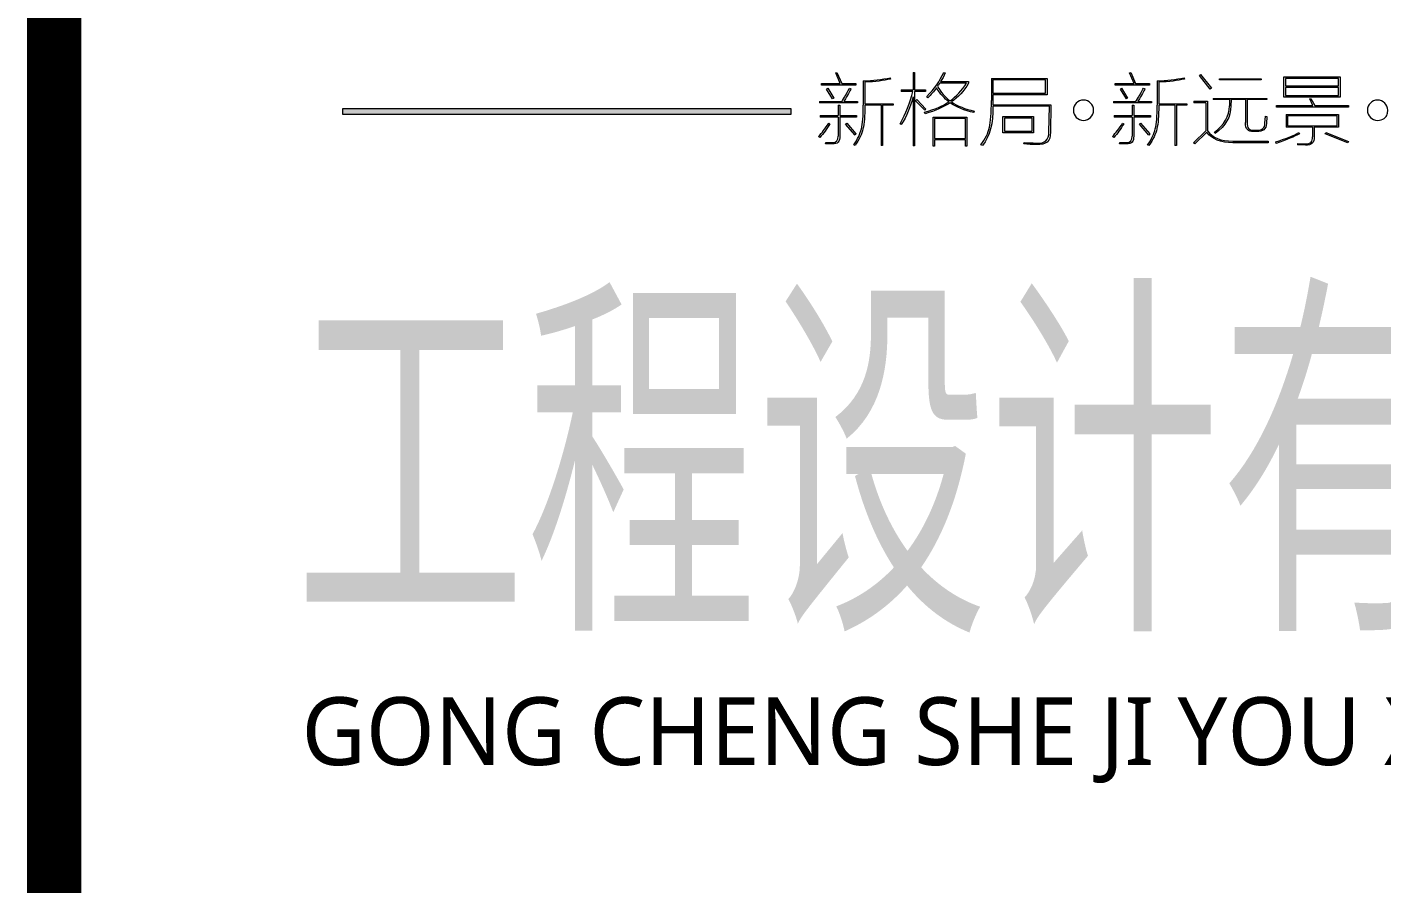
# Model space of a CAD drawing. Header units: inches. Extents: x -3272461 to -2504170, y 403793 to 1071042.
# Drawn here: x -2948588 to -2944994, y 543095 to 545368 of the extents above; entities that cross this region are included whole.
import ezdxf

# ---------------------------------------------------------------- set-up
doc = ezdxf.new("R2010")
doc.units = ezdxf.units.IN
doc.header["$LTSCALE"] = 1000
doc.header["$MEASUREMENT"] = 0
doc.layers.get('0').update_dxf_attribs({"lineweight": 18})
doc.layers.add('0-TK', color=4, linetype='Continuous', lineweight=18)
doc.layers.add('图层 1', color=7, linetype='Continuous', lineweight=18)
doc.styles.add('-黑体', font='', dxfattribs={"width": 0.7})
doc.styles.get('-黑体').set_extended_font_data('微软雅黑')

msp = doc.modelspace()

# ---------------------------------------------------------------- hatches: boundary and pattern name
msp.add_hatch(color=256).paths.add_polyline_path([(-2947751, 545152.3), (-2946562.4, 545152.3), (-2946562.4, 545136.3), (-2947751, 545136.3)], flags=0)

# ---------------------------------------------------------------- linework, layer by layer
at = {"lineweight": 9}
for p, q in [((-2946480.8, 545214.4), (-2946480.8, 545218.6)), ((-2946480.8, 545218.6), (-2946431.2, 545218.6)), ((-2946443, 545246.4), (-2946439.6, 545248)), ((-2946431.2, 545218.6), (-2946443, 545246.4)), ((-2946439.6, 545248), (-2946427, 545218.6)), ((-2946427, 545218.6), (-2946390, 545218.6)), ((-2946390, 545218.6), (-2946390, 545214.4)), ((-2946369.8, 545225.3), (-2946369.8, 545160.6)), ((-2946365.6, 545222), (-2946365.6, 545164.8)), ((-2946237.8, 545248), (-2946237.8, 545201.8)), ((-2946233.5, 545248), (-2946233.5, 545201.8)), ((-2946090.6, 545223.6), (-2946090.6, 545219.5)), ((-2946030, 545232.1), (-2946030, 545173.2)), ((-2945886.2, 545227.9), (-2946025.8, 545227.9)), ((-2946025.8, 545227.9), (-2946025.8, 545192.5)), ((-2945886.2, 545192.5), (-2945886.2, 545227.9)), ((-2945882, 545232.1), (-2945882, 545188.3)), ((-2945701.1, 545214.4), (-2945701.1, 545218.6)), ((-2945701.1, 545218.6), (-2945651.5, 545218.6)), ((-2945663.3, 545246.4), (-2945659.9, 545248)), ((-2945651.5, 545218.6), (-2945663.3, 545246.4)), ((-2945659.9, 545248), (-2945647.3, 545218.6)), ((-2945647.3, 545218.6), (-2945610.3, 545218.6)), ((-2945610.3, 545218.6), (-2945610.3, 545214.4)), ((-2945590.1, 545225.3), (-2945590.1, 545160.6)), ((-2945585.9, 545222), (-2945585.9, 545164.8)), ((-2945478.2, 545239.6), (-2945474.9, 545242.1)), ((-2945449.7, 545203.5), (-2945478.2, 545239.6)), ((-2945474.9, 545242.1), (-2945446.3, 545206)), ((-2945424.4, 545231.2), (-2945314.2, 545231.2)), ((-2945424.4, 545227.9), (-2945424.4, 545231.2)), ((-2945314.2, 545227.9), (-2945424.4, 545227.9)), ((-2945314.2, 545231.2), (-2945314.2, 545227.9)), ((-2945253.7, 545236.3), (-2945104.8, 545236.3)), ((-2945253.7, 545182.5), (-2945253.7, 545236.3)), ((-2945109, 545232.1), (-2945249.5, 545232.1)), ((-2945249.5, 545232.1), (-2945249.5, 545211.9)), ((-2945109, 545211.9), (-2945109, 545232.1)), ((-2945104.8, 545236.3), (-2945104.8, 545182.5)), ((-2946390, 545214.4), (-2946480.8, 545214.4)), ((-2946467.4, 545203.5), (-2946464, 545206)), ((-2946451.4, 545177.4), (-2946467.4, 545203.5)), ((-2946464, 545206), (-2946448.1, 545179.9)), ((-2946268.9, 545201.8), (-2946268.9, 545197.6)), ((-2946237.8, 545183.3), (-2946237.8, 545052.9)), ((-2946233.5, 545197.6), (-2946233.5, 545052.9)), ((-2946205, 545201.8), (-2946205, 545197.6)), ((-2946025.8, 545192.5), (-2945886.2, 545192.5)), ((-2946025.8, 545188.3), (-2946025.8, 545173.2)), ((-2945610.3, 545214.4), (-2945701.1, 545214.4)), ((-2945687.7, 545203.5), (-2945684.3, 545206)), ((-2945671.7, 545177.4), (-2945687.7, 545203.5)), ((-2945684.3, 545206), (-2945668.4, 545179.9)), ((-2945446.3, 545206), (-2945449.7, 545203.5)), ((-2945104.8, 545182.5), (-2945253.7, 545182.5)), ((-2945249.5, 545211.9), (-2945109, 545211.9)), ((-2945109, 545207.7), (-2945249.5, 545207.7)), ((-2945249.5, 545207.7), (-2945249.5, 545186.6)), ((-2945249.5, 545186.6), (-2945109, 545186.6)), ((-2945109, 545186.6), (-2945109, 545207.7)), ((-2946485.9, 545170.7), (-2946485.9, 545167.3)), ((-2946448.1, 545179.9), (-2946451.4, 545177.4)), ((-2946436.3, 545160.6), (-2946436.3, 545133.7)), ((-2946432.1, 545160.6), (-2946432.1, 545133.7)), ((-2946385, 545170.7), (-2946385, 545167.3)), ((-2946322.7, 545160.6), (-2946322.7, 545053.7)), ((-2946318.5, 545160.6), (-2946318.5, 545053.7)), ((-2946290.8, 545164.8), (-2946290.8, 545160.6)), ((-2946231, 545172.4), (-2946227.7, 545175.7)), ((-2946206.6, 545147.9), (-2946231, 545172.4)), ((-2946227.7, 545175.7), (-2946204.1, 545150.5)), ((-2946204.1, 545150.5), (-2946206.6, 545147.9)), ((-2946025.8, 545173.2), (-2946025.8, 545162.3)), ((-2945706.2, 545170.7), (-2945706.2, 545167.3)), ((-2945668.4, 545179.9), (-2945671.7, 545177.4)), ((-2945656.6, 545160.6), (-2945656.6, 545133.7)), ((-2945652.4, 545160.6), (-2945652.4, 545133.7)), ((-2945605.3, 545170.7), (-2945605.3, 545167.3)), ((-2945543, 545160.6), (-2945543, 545053.7)), ((-2945538.8, 545160.6), (-2945538.8, 545053.7)), ((-2945511.1, 545164.8), (-2945511.1, 545160.6)), ((-2945492.6, 545171.5), (-2945492.6, 545167.3)), ((-2945460.6, 545167.3), (-2945460.6, 545093.3)), ((-2945456.4, 545171.5), (-2945456.4, 545093.3)), ((-2945441.2, 545179.1), (-2945441.2, 545175.7)), ((-2945398.4, 545175.7), (-2945398.4, 545158.9)), ((-2945355.5, 545175.7), (-2945355.5, 545115.1)), ((-2945351.2, 545175.7), (-2945351.2, 545115.1)), ((-2945299.1, 545179.1), (-2945299.1, 545175.7)), ((-2945273.9, 545155.5), (-2945273.9, 545159.7)), ((-2945273.9, 545159.7), (-2945177.1, 545159.7)), ((-2945082.1, 545155.5), (-2945273.9, 545155.5)), ((-2945185.5, 545177.4), (-2945182.2, 545179.1)), ((-2945177.1, 545159.7), (-2945185.5, 545177.4)), ((-2945182.2, 545179.1), (-2945172.1, 545159.7)), ((-2945172.1, 545159.7), (-2945082.1, 545159.7)), ((-2945082.1, 545159.7), (-2945082.1, 545155.5)), ((-2946484.2, 545133.7), (-2946484.2, 545129.4)), ((-2946436.3, 545129.4), (-2946436.3, 545079)), ((-2946432.1, 545129.4), (-2946432.1, 545079)), ((-2946416.9, 545110.9), (-2946413.6, 545113.5)), ((-2946391.7, 545081.5), (-2946416.9, 545110.9)), ((-2946413.6, 545113.5), (-2946389.2, 545084.9)), ((-2946387.5, 545133.7), (-2946387.5, 545129.4)), ((-2946184.8, 545129.4), (-2946094.8, 545129.4)), ((-2946184.8, 545052.1), (-2946184.8, 545129.4)), ((-2946180.6, 545125.3), (-2946180.6, 545072.3)), ((-2946099, 545125.3), (-2946180.6, 545125.3)), ((-2946099, 545072.3), (-2946099, 545125.3)), ((-2946094.8, 545129.4), (-2946094.8, 545052.1)), ((-2945999.7, 545131.1), (-2945918.1, 545131.1)), ((-2945999.7, 545087.4), (-2945999.7, 545131.1)), ((-2945921.5, 545126.9), (-2945995.5, 545126.9)), ((-2945995.5, 545126.9), (-2945995.5, 545091.6)), ((-2945921.5, 545091.6), (-2945921.5, 545126.9)), ((-2945918.1, 545131.1), (-2945918.1, 545087.4)), ((-2945704.5, 545133.7), (-2945704.5, 545129.4)), ((-2945656.6, 545129.4), (-2945656.6, 545079)), ((-2945652.4, 545129.4), (-2945652.4, 545079)), ((-2945637.2, 545110.9), (-2945633.9, 545113.5)), ((-2945612, 545081.5), (-2945637.2, 545110.9)), ((-2945633.9, 545113.5), (-2945609.5, 545084.9)), ((-2945607.8, 545133.7), (-2945607.8, 545129.4)), ((-2945247.8, 545136.2), (-2945247.8, 545102.5)), ((-2945112.3, 545132.8), (-2945244.4, 545132.8)), ((-2945244.4, 545132.8), (-2945244.4, 545105.9)), ((-2945112.3, 545105.9), (-2945112.3, 545132.8)), ((-2945109, 545136.2), (-2945109, 545102.5)), ((-2946389.2, 545084.9), (-2946391.7, 545081.5)), ((-2945918.1, 545087.4), (-2945999.7, 545087.4)), ((-2945995.5, 545091.6), (-2945921.5, 545091.6)), ((-2945609.5, 545084.9), (-2945612, 545081.5)), ((-2945244.4, 545105.9), (-2945112.3, 545105.9)), ((-2945178, 545102.5), (-2945178, 545077.3)), ((-2945173.8, 545102.5), (-2945173.8, 545077.3)), ((-2945144.3, 545084.9), (-2945142.6, 545088.3)), ((-2945083.8, 545061.3), (-2945144.3, 545084.9)), ((-2945142.6, 545088.3), (-2945082.1, 545064.7)), ((-2946180.6, 545052.1), (-2946184.8, 545052.1)), ((-2946180.6, 545072.3), (-2946099, 545072.3)), ((-2946099, 545068.9), (-2946180.6, 545068.9)), ((-2946180.6, 545068.9), (-2946180.6, 545052.1)), ((-2946099, 545052.1), (-2946099, 545068.9)), ((-2946094.8, 545052.1), (-2946099, 545052.1)), ((-2945295.7, 545065.5), (-2945295.7, 545061.3)), ((-2945217.5, 545059.6), (-2945217.5, 545055.4)), ((-2945082.1, 545064.7), (-2945083.8, 545061.3))]:
    msp.add_line(p, q, dxfattribs=at)
at = {"lineweight": 0}
for p, q in [((-2947751, 545152.3), (-2946562.4, 545152.3)), ((-2946562.4, 545152.3), (-2946562.4, 545136.3)), ((-2946562.4, 545136.3), (-2947751, 545136.3))]:
    msp.add_line(p, q, dxfattribs=at)
at = {"lineweight": 9}
for points in [[(-2946369.8, 545225.3), (-2946344, 545226.5), (-2946320.2, 545229.3), (-2946298.3, 545233.7)], [(-2946297.5, 545230.4), (-2946314.9, 545225.9), (-2946337.6, 545223.1), (-2946365.6, 545222)], [(-2946298.3, 545233.7), (-2946298.3, 545233.7), (-2946297.5, 545230.4), (-2946297.5, 545230.4)], [(-2946237.8, 545248), (-2946237.8, 545248), (-2946233.5, 545248), (-2946233.5, 545248)], [(-2946201.6, 545184.1), (-2946181.4, 545204.3), (-2946166.3, 545225.6), (-2946156.2, 545248)], [(-2946167.1, 545219.5), (-2946167.7, 545218.9), (-2946168.5, 545217.5), (-2946169.6, 545215.2)], [(-2946095.6, 545219.5), (-2946095.6, 545219.5), (-2946167.1, 545219.5), (-2946167.1, 545219.5)], [(-2946164.6, 545223.6), (-2946164.6, 545223.6), (-2946090.6, 545223.6), (-2946090.6, 545223.6)], [(-2946152.8, 545246.4), (-2946155.6, 545238.5), (-2946159.5, 545230.9), (-2946164.6, 545223.6)], [(-2946156.2, 545248), (-2946156.2, 545248), (-2946152.8, 545246.4), (-2946152.8, 545246.4)], [(-2946139.3, 545172.4), (-2946123.1, 545184.1), (-2946108.5, 545199.8), (-2946095.6, 545219.5)], [(-2946090.6, 545219.5), (-2946102.9, 545198.1), (-2946118, 545181.6), (-2946136, 545169.8)], [(-2946030, 545232.1), (-2946030, 545232.1), (-2945882, 545232.1), (-2945882, 545232.1)], [(-2945590.1, 545225.3), (-2945564.3, 545226.5), (-2945540.5, 545229.3), (-2945518.6, 545233.7)], [(-2945517.8, 545230.4), (-2945535.2, 545225.9), (-2945557.9, 545223.1), (-2945585.9, 545222)], [(-2945518.6, 545233.7), (-2945518.6, 545233.7), (-2945517.8, 545230.4), (-2945517.8, 545230.4)], [(-2946426.2, 545170.7), (-2946424.5, 545174), (-2946421.1, 545179.9), (-2946416.1, 545188.3)], [(-2946402.6, 545204.3), (-2946405.4, 545198.7), (-2946411.3, 545188), (-2946420.3, 545172.4)], [(-2946416.1, 545188.3), (-2946411.1, 545197.3), (-2946407.7, 545203.2), (-2946406, 545206)], [(-2946406, 545206), (-2946406, 545206), (-2946402.6, 545204.3), (-2946402.6, 545204.3)], [(-2946272.3, 545111.8), (-2946256.6, 545138.7), (-2946245.3, 545167.3), (-2946238.6, 545197.6)], [(-2946268.9, 545201.8), (-2946268.9, 545201.8), (-2946237.8, 545201.8), (-2946237.8, 545201.8)], [(-2946238.6, 545197.6), (-2946238.6, 545197.6), (-2946268.9, 545197.6), (-2946268.9, 545197.6)], [(-2946237.8, 545183.3), (-2946244.5, 545156.9), (-2946254.9, 545132.3), (-2946268.9, 545109.3)], [(-2946233.5, 545201.8), (-2946233.5, 545201.8), (-2946205, 545201.8), (-2946205, 545201.8)], [(-2946205, 545197.6), (-2946205, 545197.6), (-2946233.5, 545197.6), (-2946233.5, 545197.6)], [(-2946198.2, 545180.8), (-2946198.2, 545180.8), (-2946201.6, 545184.1), (-2946201.6, 545184.1)], [(-2946175.5, 545206.8), (-2946182.8, 545197.3), (-2946190.4, 545188.6), (-2946198.2, 545180.8)], [(-2946142.7, 545169.8), (-2946154.5, 545178.2), (-2946165.4, 545190.6), (-2946175.5, 545206.8)], [(-2946169.6, 545215.2), (-2946171.3, 545213.6), (-2946172.4, 545212.2), (-2946173, 545211)], [(-2946173, 545211), (-2946164, 545195.3), (-2946152.8, 545182.5), (-2946139.3, 545172.4)], [(-2945882, 545188.3), (-2945882, 545188.3), (-2946025.8, 545188.3), (-2946025.8, 545188.3)], [(-2945646.5, 545170.7), (-2945644.8, 545174), (-2945641.4, 545179.9), (-2945636.4, 545188.3)], [(-2945622.9, 545204.3), (-2945625.8, 545198.7), (-2945631.6, 545188), (-2945640.6, 545172.4)], [(-2945636.4, 545188.3), (-2945631.4, 545197.3), (-2945628, 545203.2), (-2945626.3, 545206)], [(-2945626.3, 545206), (-2945626.3, 545206), (-2945622.9, 545204.3), (-2945622.9, 545204.3)], [(-2946385, 545167.3), (-2946385, 545167.3), (-2946485.9, 545167.3), (-2946485.9, 545167.3)], [(-2946485.9, 545170.7), (-2946485.9, 545170.7), (-2946426.2, 545170.7), (-2946426.2, 545170.7)], [(-2946436.3, 545160.6), (-2946436.3, 545160.6), (-2946432.1, 545160.6), (-2946432.1, 545160.6)], [(-2946421.1, 545170.7), (-2946421.1, 545170.7), (-2946385, 545170.7), (-2946385, 545170.7)], [(-2946420.3, 545172.4), (-2946420.8, 545171.8), (-2946421.1, 545171.2), (-2946421.1, 545170.7)], [(-2946374.9, 545098.3), (-2946371.5, 545111.2), (-2946369.8, 545132), (-2946369.8, 545160.6)], [(-2946365.6, 545160.6), (-2946365.6, 545132.5), (-2946367.3, 545111.8), (-2946370.7, 545098.3)], [(-2946365.6, 545164.8), (-2946365.6, 545164.8), (-2946290.8, 545164.8), (-2946290.8, 545164.8)], [(-2946322.7, 545160.6), (-2946322.7, 545160.6), (-2946365.6, 545160.6), (-2946365.6, 545160.6)], [(-2946290.8, 545160.6), (-2946290.8, 545160.6), (-2946318.5, 545160.6), (-2946318.5, 545160.6)], [(-2946207.5, 545142.1), (-2946180, 545149.9), (-2946158.4, 545159.2), (-2946142.7, 545169.8)], [(-2946139.3, 545167.3), (-2946156.7, 545156.1), (-2946178.9, 545146.3), (-2946205.8, 545137.9)], [(-2946076.3, 545141.2), (-2946101.5, 545146.8), (-2946122.5, 545155.5), (-2946139.3, 545167.3)], [(-2946136, 545169.8), (-2946119.7, 545158.6), (-2946099.5, 545150.5), (-2946075.4, 545145.4)], [(-2946075.4, 545145.4), (-2946075.4, 545145.4), (-2946076.3, 545141.2), (-2946076.3, 545141.2)], [(-2946025.8, 545158.1), (-2946024.7, 545113.2), (-2946033.9, 545078.4), (-2946053.6, 545053.7)], [(-2946035.1, 545102.5), (-2946031.7, 545116.5), (-2946030, 545140.1), (-2946030, 545173.2)], [(-2946025.8, 545162.3), (-2946025.8, 545162.3), (-2945871.9, 545162.3), (-2945871.9, 545162.3)], [(-2945876.1, 545158.1), (-2945876.1, 545158.1), (-2946025.8, 545158.1), (-2946025.8, 545158.1)], [(-2945877.8, 545089.1), (-2945877.8, 545089.1), (-2945876.1, 545158.1), (-2945876.1, 545158.1)], [(-2945871.9, 545162.3), (-2945871.9, 545162.3), (-2945873.5, 545089.1), (-2945873.5, 545089.1)], [(-2945605.3, 545167.3), (-2945605.3, 545167.3), (-2945706.2, 545167.3), (-2945706.2, 545167.3)], [(-2945706.2, 545170.7), (-2945706.2, 545170.7), (-2945646.5, 545170.7), (-2945646.5, 545170.7)], [(-2945656.6, 545160.6), (-2945656.6, 545160.6), (-2945652.4, 545160.6), (-2945652.4, 545160.6)], [(-2945641.4, 545170.7), (-2945641.4, 545170.7), (-2945605.3, 545170.7), (-2945605.3, 545170.7)], [(-2945640.6, 545172.4), (-2945641.2, 545171.8), (-2945641.4, 545171.2), (-2945641.4, 545170.7)], [(-2945595.2, 545098.3), (-2945591.8, 545111.2), (-2945590.1, 545132), (-2945590.1, 545160.6)], [(-2945585.9, 545160.6), (-2945585.9, 545132.5), (-2945587.6, 545111.8), (-2945591, 545098.3)], [(-2945585.9, 545164.8), (-2945585.9, 545164.8), (-2945511.1, 545164.8), (-2945511.1, 545164.8)], [(-2945543, 545160.6), (-2945543, 545160.6), (-2945585.9, 545160.6), (-2945585.9, 545160.6)], [(-2945511.1, 545160.6), (-2945511.1, 545160.6), (-2945538.8, 545160.6), (-2945538.8, 545160.6)], [(-2945492.6, 545171.5), (-2945492.6, 545171.5), (-2945456.4, 545171.5), (-2945456.4, 545171.5)], [(-2945460.6, 545167.3), (-2945460.6, 545167.3), (-2945492.6, 545167.3), (-2945492.6, 545167.3)], [(-2945441.2, 545179.1), (-2945441.2, 545179.1), (-2945299.1, 545179.1), (-2945299.1, 545179.1)], [(-2945398.4, 545175.7), (-2945398.4, 545175.7), (-2945441.2, 545175.7), (-2945441.2, 545175.7)], [(-2945437.9, 545089.1), (-2945412.1, 545108.7), (-2945398.9, 545132), (-2945398.4, 545158.9)], [(-2945395, 545158.9), (-2945394.4, 545130.3), (-2945408.2, 545105.9), (-2945436.2, 545085.7)], [(-2945394.1, 545175.7), (-2945394.1, 545175.7), (-2945395, 545158.9), (-2945395, 545158.9)], [(-2945355.5, 545175.7), (-2945355.5, 545175.7), (-2945394.1, 545175.7), (-2945394.1, 545175.7)], [(-2945299.1, 545175.7), (-2945299.1, 545175.7), (-2945351.2, 545175.7), (-2945351.2, 545175.7)], [(-2946488.4, 545078.1), (-2946479.5, 545087.1), (-2946470.5, 545098.9), (-2946461.5, 545113.5)], [(-2946458.2, 545111.8), (-2946466.6, 545097.8), (-2946475.5, 545085.7), (-2946485.1, 545075.6)], [(-2946484.2, 545133.7), (-2946484.2, 545133.7), (-2946436.3, 545133.7), (-2946436.3, 545133.7)], [(-2946436.3, 545129.4), (-2946436.3, 545129.4), (-2946484.2, 545129.4), (-2946484.2, 545129.4)], [(-2946461.5, 545113.5), (-2946461.5, 545113.5), (-2946458.2, 545111.8), (-2946458.2, 545111.8)], [(-2946432.1, 545133.7), (-2946432.1, 545133.7), (-2946387.5, 545133.7), (-2946387.5, 545133.7)], [(-2946387.5, 545129.4), (-2946387.5, 545129.4), (-2946432.1, 545129.4), (-2946432.1, 545129.4)], [(-2946268.9, 545109.3), (-2946268.9, 545109.3), (-2946272.3, 545111.8), (-2946272.3, 545111.8)], [(-2946205.8, 545137.9), (-2946205.8, 545137.9), (-2946207.5, 545142.1), (-2946207.5, 545142.1)], [(-2945708.7, 545078.1), (-2945699.8, 545087.1), (-2945690.8, 545098.9), (-2945681.8, 545113.5)], [(-2945678.5, 545111.8), (-2945686.9, 545097.8), (-2945695.8, 545085.7), (-2945705.4, 545075.6)], [(-2945704.5, 545133.7), (-2945704.5, 545133.7), (-2945656.6, 545133.7), (-2945656.6, 545133.7)], [(-2945656.6, 545129.4), (-2945656.6, 545129.4), (-2945704.5, 545129.4), (-2945704.5, 545129.4)], [(-2945681.8, 545113.5), (-2945681.8, 545113.5), (-2945678.5, 545111.8), (-2945678.5, 545111.8)], [(-2945652.4, 545133.7), (-2945652.4, 545133.7), (-2945607.8, 545133.7), (-2945607.8, 545133.7)], [(-2945607.8, 545129.4), (-2945607.8, 545129.4), (-2945652.4, 545129.4), (-2945652.4, 545129.4)], [(-2945334.4, 545090.8), (-2945349, 545089.6), (-2945356, 545097.8), (-2945355.5, 545115.1)], [(-2945351.2, 545115.1), (-2945351.8, 545100.6), (-2945346.2, 545093.8), (-2945334.4, 545095)], [(-2945326.9, 545095), (-2945311.7, 545093.8), (-2945304.1, 545100), (-2945304.1, 545113.5)], [(-2945299.9, 545112.6), (-2945300.5, 545097.5), (-2945309.5, 545090.2), (-2945326.9, 545090.8)], [(-2945304.1, 545113.5), (-2945304.1, 545113.5), (-2945302.5, 545132), (-2945302.5, 545132)], [(-2945302.5, 545132), (-2945302.5, 545132), (-2945299.1, 545131.1), (-2945299.1, 545131.1)], [(-2945299.1, 545131.1), (-2945299.1, 545131.1), (-2945299.9, 545112.6), (-2945299.9, 545112.6)], [(-2945247.8, 545136.2), (-2945247.8, 545136.2), (-2945109, 545136.2), (-2945109, 545136.2)], [(-2946485.1, 545075.6), (-2946485.1, 545075.6), (-2946488.4, 545078.1), (-2946488.4, 545078.1)], [(-2946432.1, 545079), (-2946431.5, 545064.4), (-2946438, 545057.4), (-2946451.4, 545058)], [(-2946451.4, 545062.2), (-2946440.8, 545061.6), (-2946435.7, 545067.2), (-2946436.3, 545079)], [(-2946395.1, 545055.4), (-2946384.4, 545070.6), (-2946377.7, 545084.9), (-2946374.9, 545098.3)], [(-2946370.7, 545098.3), (-2946373.5, 545084.9), (-2946380.5, 545070), (-2946391.7, 545053.7)], [(-2946057.7, 545055.4), (-2946046, 545071.7), (-2946038.4, 545087.4), (-2946035.1, 545102.5)], [(-2945873.5, 545089.1), (-2945872.4, 545065.5), (-2945884.8, 545054.6), (-2945910.6, 545056.3)], [(-2945910.6, 545060.5), (-2945887.6, 545058.8), (-2945876.6, 545068.4), (-2945877.8, 545089.1)], [(-2945705.4, 545075.6), (-2945705.4, 545075.6), (-2945708.7, 545078.1), (-2945708.7, 545078.1)], [(-2945652.4, 545079), (-2945651.8, 545064.4), (-2945658.3, 545057.4), (-2945671.7, 545058)], [(-2945671.7, 545062.2), (-2945661.1, 545061.6), (-2945656, 545067.2), (-2945656.6, 545079)], [(-2945615.4, 545055.4), (-2945604.7, 545070.6), (-2945598, 545084.9), (-2945595.2, 545098.3)], [(-2945591, 545098.3), (-2945593.8, 545084.9), (-2945600.8, 545070), (-2945612, 545053.7)], [(-2945493.4, 545061.3), (-2945493.4, 545061.3), (-2945460.6, 545093.3), (-2945460.6, 545093.3)], [(-2945458.1, 545089.1), (-2945458.1, 545089.1), (-2945490, 545058.8), (-2945490, 545058.8)], [(-2945389.1, 545061.3), (-2945421.6, 545061.3), (-2945444.6, 545070.6), (-2945458.1, 545089.1)], [(-2945456.4, 545093.3), (-2945444.1, 545074.8), (-2945421.6, 545065.5), (-2945389.1, 545065.5)], [(-2945436.2, 545085.7), (-2945436.2, 545085.7), (-2945437.9, 545089.1), (-2945437.9, 545089.1)], [(-2945334.4, 545095), (-2945334.4, 545095), (-2945326.9, 545095), (-2945326.9, 545095)], [(-2945326.9, 545090.8), (-2945326.9, 545090.8), (-2945334.4, 545090.8), (-2945334.4, 545090.8)], [(-2945275.5, 545063.9), (-2945250.3, 545071.1), (-2945229.8, 545079.3), (-2945214.1, 545088.3)], [(-2945212.4, 545084.9), (-2945225.4, 545077.6), (-2945246.1, 545069.2), (-2945274.7, 545059.6)], [(-2945178, 545102.5), (-2945178, 545102.5), (-2945247.8, 545102.5), (-2945247.8, 545102.5)], [(-2945214.1, 545088.3), (-2945214.1, 545088.3), (-2945212.4, 545084.9), (-2945212.4, 545084.9)], [(-2945173.8, 545077.3), (-2945173.2, 545061.6), (-2945180.8, 545054), (-2945196.5, 545054.6)], [(-2945196.5, 545058.8), (-2945183, 545057.7), (-2945176.8, 545063.9), (-2945178, 545077.3)], [(-2945109, 545102.5), (-2945109, 545102.5), (-2945173.8, 545102.5), (-2945173.8, 545102.5)], [(-2946469.9, 545058), (-2946469.9, 545058), (-2946469.1, 545062.2), (-2946469.1, 545062.2)], [(-2946451.4, 545058), (-2946457.6, 545058), (-2946463.8, 545058), (-2946469.9, 545058)], [(-2946469.1, 545062.2), (-2946462.9, 545062.2), (-2946457, 545062.2), (-2946451.4, 545062.2)], [(-2946391.7, 545053.7), (-2946391.7, 545053.7), (-2946395.1, 545055.4), (-2946395.1, 545055.4)], [(-2946318.5, 545053.7), (-2946318.5, 545053.7), (-2946322.7, 545053.7), (-2946322.7, 545053.7)], [(-2946233.5, 545052.9), (-2946233.5, 545052.9), (-2946237.8, 545052.9), (-2946237.8, 545052.9)], [(-2946053.6, 545053.7), (-2946053.6, 545053.7), (-2946057.7, 545055.4), (-2946057.7, 545055.4)], [(-2945944.2, 545058), (-2945944.2, 545058), (-2945943.4, 545062.2), (-2945943.4, 545062.2)], [(-2945910.6, 545056.3), (-2945921.8, 545056.3), (-2945933, 545056.8), (-2945944.2, 545058)], [(-2945943.4, 545062.2), (-2945932.7, 545061), (-2945921.8, 545060.5), (-2945910.6, 545060.5)], [(-2945690.2, 545058), (-2945690.2, 545058), (-2945689.4, 545062.2), (-2945689.4, 545062.2)], [(-2945671.7, 545058), (-2945677.9, 545058), (-2945684.1, 545058), (-2945690.2, 545058)], [(-2945689.4, 545062.2), (-2945683.2, 545062.2), (-2945677.3, 545062.2), (-2945671.7, 545062.2)], [(-2945612, 545053.7), (-2945612, 545053.7), (-2945615.4, 545055.4), (-2945615.4, 545055.4)], [(-2945538.8, 545053.7), (-2945538.8, 545053.7), (-2945543, 545053.7), (-2945543, 545053.7)], [(-2945490, 545058.8), (-2945490, 545058.8), (-2945493.4, 545061.3), (-2945493.4, 545061.3)], [(-2945389.1, 545065.5), (-2945389.1, 545065.5), (-2945295.7, 545065.5), (-2945295.7, 545065.5)], [(-2945295.7, 545061.3), (-2945295.7, 545061.3), (-2945389.1, 545061.3), (-2945389.1, 545061.3)], [(-2945274.7, 545059.6), (-2945274.7, 545059.6), (-2945275.5, 545063.9), (-2945275.5, 545063.9)], [(-2945217.5, 545059.6), (-2945217.5, 545059.6), (-2945196.5, 545058.8), (-2945196.5, 545058.8)], [(-2945196.5, 545054.6), (-2945196.5, 545054.6), (-2945217.5, 545055.4), (-2945217.5, 545055.4)]]:
    msp.add_open_spline(points, degree=3, dxfattribs=at)
for points, knots in [([(-2945758.7, 545147.5), (-2945758.7, 545132.7), (-2945770.8, 545120.6), (-2945785.6, 545120.6), (-2945800.5, 545120.6), (-2945812.5, 545132.7), (-2945812.5, 545147.5), (-2945812.5, 545162.4), (-2945800.5, 545174.4), (-2945785.6, 545174.4), (-2945770.8, 545174.4), (-2945758.7, 545162.4), (-2945758.7, 545147.5)], [0, 0, 0, 0, 41.210173, 41.210173, 41.210173, 82.420345, 82.420345, 82.420345, 123.630518, 123.630518, 123.630518, 164.840691, 164.840691, 164.840691, 164.840691]), ([(-2944978.5, 545147.5), (-2944978.5, 545147.5), (-2944978.5, 545147.5), (-2944978.5, 545147.5), (-2944978.5, 545147.5), (-2944978.5, 545147.5), (-2944978.5, 545132.7), (-2944990.5, 545120.6), (-2945005.4, 545120.6), (-2945020.3, 545120.6), (-2945032.3, 545132.7), (-2945032.3, 545147.5), (-2945032.3, 545162.4), (-2945020.3, 545174.4), (-2945005.4, 545174.4), (-2944990.5, 545174.4), (-2944978.5, 545162.4), (-2944978.5, 545147.5)], [0, 0, 0, 0, 1.299713, 2.599425, 5.198851, 10.397701, 20.795402, 41.590805, 41.590805, 41.590805, 83.181609, 83.181609, 83.181609, 124.772414, 124.772414, 124.772414, 166.363219, 166.363219, 166.363219, 166.363219])]:
    msp.add_open_spline(points, degree=3, knots=knots, dxfattribs=at)
at = {"layer": '0-TK'}
msp.add_lwpolyline([(-2948516.4, 493630.6, 144, 144, 0), (-2948516.4, 553630.6, 144, 144, 0)], format="xyseb", dxfattribs=at)
at = {"layer": '图层 1', "lineweight": 0}
msp.add_line((-2947751, 545136.3), (-2947751, 545152.3), dxfattribs=at)

# ---------------------------------------------------------------- texts
at = {"style": '-黑体', "width": 0.6}
msp.add_text('工程设计有限公司', height=750, dxfattribs=at).set_placement((-2947878.4, 543846.4))
at = {"insert": (-2947921.3, 543362), "char_height": 180, "width": 7219.855, "attachment_point": 7, "style": '-黑体'}
msp.add_mtext('{\\W1; GONG CHENG SHE JI YOU XIAN GONG SI }', dxfattribs=at)

doc.saveas('drawing.dxf')
